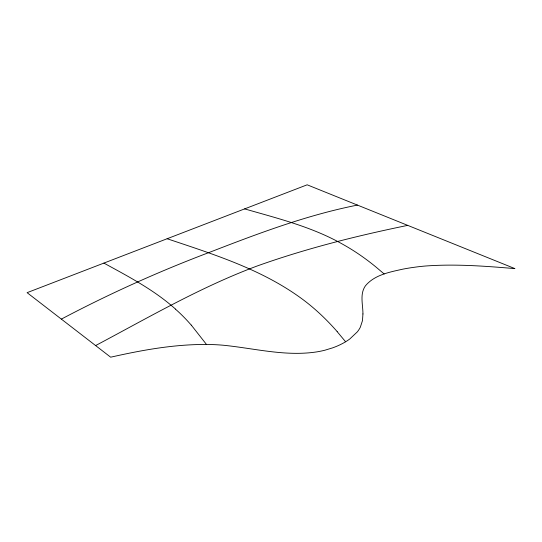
<?xml version="1.0" encoding="UTF-8"?>
<svg xmlns="http://www.w3.org/2000/svg" width="542" height="542" viewBox="0 0 542 542"><rect width="100%" height="100%" fill="white"/><g stroke="black" fill="none" stroke-linecap="round" stroke-linejoin="round"><path stroke-width="0.81" d="M95.609 345.566C148.461 317.504 200.493 287.158 256.698 266.163C305.83 248.554 356.629 235.858 407.713 225.37M61.354 319.116C109.647 293.615 159.524 271.156 210.635 251.901C258.548 233.358 306.88 215.079 357.442 205.093M244.632 208.894C278.209 218.521 312.659 227.051 343.235 244.55A180.195 114.43 54.4 0 1 376.073 267.111L384.17 273.974M167.132 238.737C213.067 254.13 260.316 268.859 300.085 297.49A163.088 94.166 60 0 1 337.192 331.609M103.895 263.094C127.817 276.19 152.261 288.994 173.034 306.914A189.226 90.927 67.2 0 1 175.432 309.008M337.171 331.657L345.606 341.778M191.312 325.132L206.482 344.448M175.432 309.123A142.228 68.272 67.2 0 1 191.306 325.173M362.937 313.96L362.476 320.634L360.335 327.185A57.574 33.245 0 0 1 357.327 331.867L349.786 338.98A65.562 37.852 0 0 1 332.652 347.849L324.983 350.186A61.673 35.603 0 0 1 316.833 351.88C285.444 356.717 254.245 348.282 223.141 345.22A120.114 69.349 0 0 0 214.537 344.658C179.497 343.289 144.707 349.522 110.663 357.192L27.1 292.666L307.165 184.808L514.9 268.608C485.253 266.115 455.409 263.818 425.666 266A125.866 72.669 0 0 0 417.13 266.888L411.5 267.667A136.747 78.949 0 0 0 403.187 269.083C389.854 272.05 374.617 274.76 365.416 285.83C359.576 294.143 362.998 304.624 362.937 313.96"/></g></svg>
